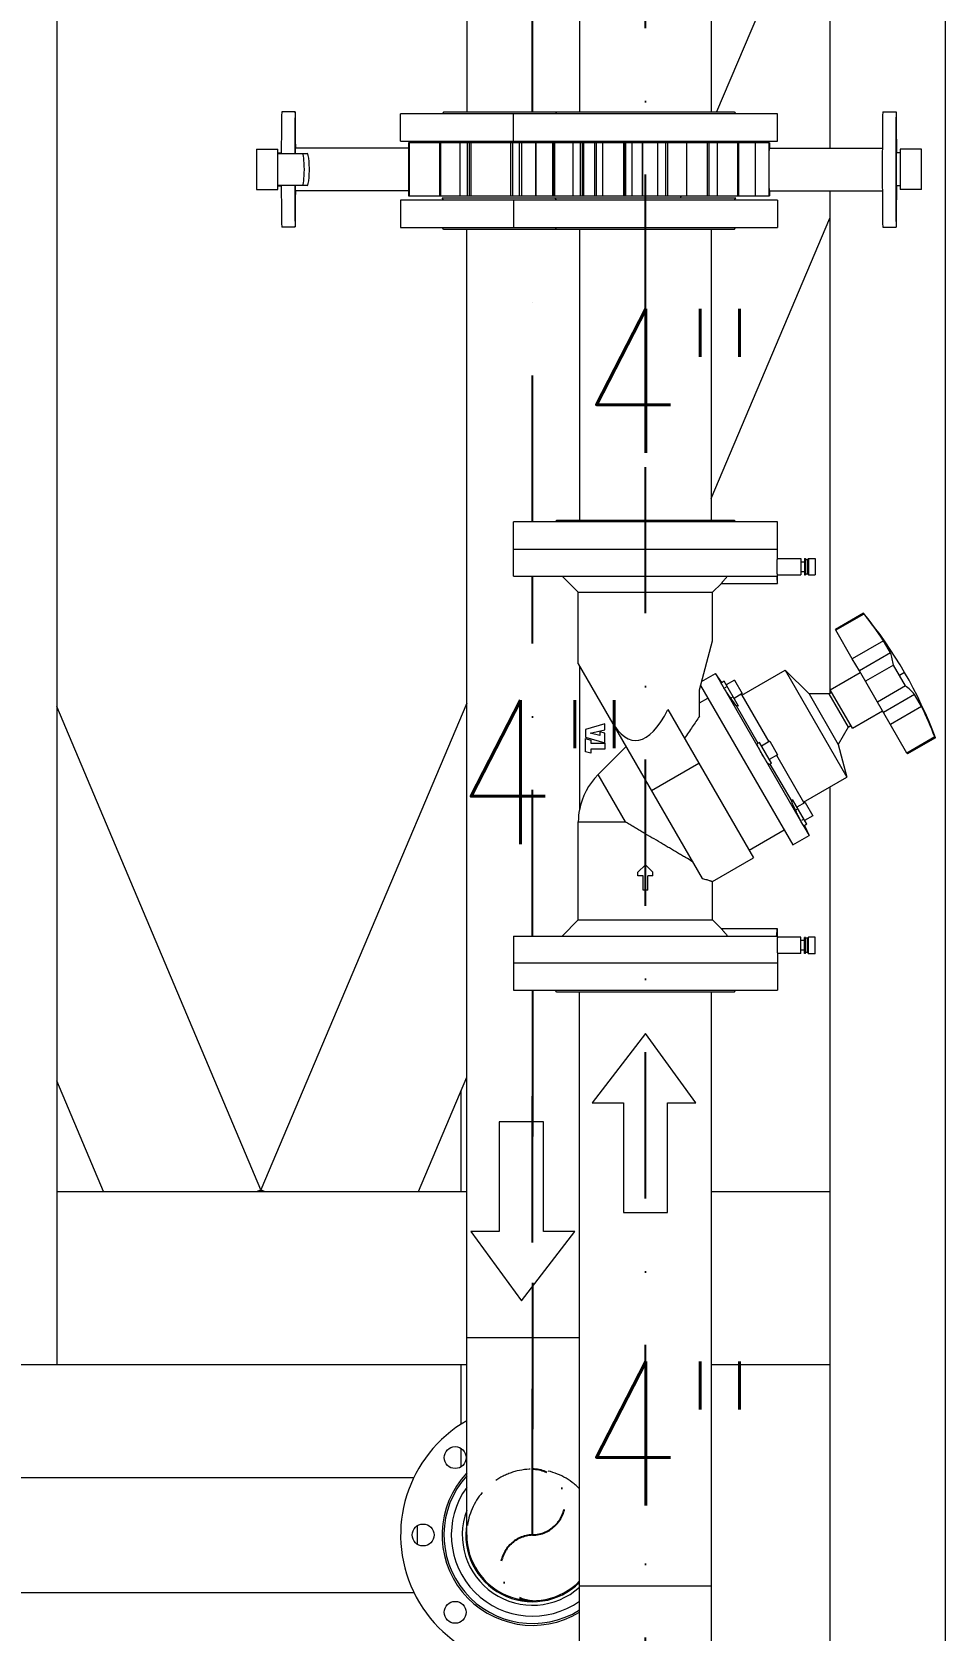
# Model space of a CAD drawing. Header units: millimetres. Extents: x -312439 to 477422, y -331570 to 212570.
# Drawn here: x 346166 to 346958, y 186792 to 188180 of the extents above; entities that cross this region are included whole.
import ezdxf

# ---------------------------------------------------------------- set-up
doc = ezdxf.new("R2010")
doc.units = ezdxf.units.MM
doc.linetypes.add('DASHDOT', pattern=[25.4, 12.7, -6.35, 0, -6.35])
doc.linetypes.add('HIDDEN', pattern=[9.525, 6.35, -3.175])
doc.layers.add('ARCONDTEXTO', color=4, linetype='Continuous')
doc.styles.add('ROMANS', font='romans.shx', dxfattribs={"height": 187.5})

msp = doc.modelspace()

# ---------------------------------------------------------------- linework, layer by layer
at = {"color": 3, "linetype": 'Continuous', "lineweight": 0, "extrusion": (0, 1, 0)}
for p, q in [((346187.409, 188409.804, 0), (346187.409, 187023.055, 0)), ((346858.383, 188409.804, 0), (346858.383, 188079.267, 0)), ((346958.383, 188329.921, 0), (346958.383, 186463.897, 0)), ((346832.927, 188283.09, 0), (346760.107, 188110.719, 0)), ((346858.383, 188042.171, 0), (346858.383, 187605.661, 0)), ((346755.533, 187774.844, 0), (346858.383, 188018.299, 0)), ((346364.656, 187174.654, 0), (346187.409, 187594.212, 0)), ((346543.233, 187597.36, 0), (346364.656, 187174.654, 0)), ((346858.383, 187524.41, 0), (346858.383, 186313.897, 0)), ((346228.012, 187173.055, 0), (346187.409, 187269.165, 0)), ((346501.301, 187173.055, 0), (346543.233, 187272.313, 0)), ((346538.512, 187173.055, 0), (346538.512, 187261.138, 0)), ((346187.409, 187173.055, 0), (346543.233, 187173.055, 0)), ((346360.873, 187173.055, 0), (346364.656, 187174.654, 0)), ((346364.656, 187173.568, 0), (346363.442, 187173.055, 0)), ((346364.656, 187174.654, 0), (346368.44, 187173.055, 0)), ((346365.87, 187173.055, 0), (346364.656, 187173.568, 0)), ((346755.533, 187173.055, 0), (346858.383, 187173.055, 0)), ((345820.121, 187023.055, 0), (346543.233, 187023.055, 0)), ((346538.512, 186971.242, 0), (346538.512, 187023.055, 0)), ((346755.533, 187023.055, 0), (346858.383, 187023.055, 0)), ((345820.121, 186924.897, 0), (346497.377, 186924.897, 0)), ((345820.121, 186824.897, 0), (346497.377, 186824.897, 0))]:
    msp.add_line(p, q, dxfattribs=at)
at = {"color": 6, "linetype": 'DASHDOT', "ltscale": 10}
for p, q in [((346698.383, 186658.897, 0), (346698.383, 188409.119, 0)), ((346600.383, 188110.719, 0), (346600.383, 188218.876, 0)), ((346600.383, 187754.661, 0), (346600.383, 188008.692, 0)), ((346600.383, 187394.959, 0), (346600.383, 187707.648, 0)), ((346600.383, 186874.897, 0), (346600.383, 187347.947, 0))]:
    msp.add_line(p, q, dxfattribs=at)
at = {"color": 5, "linetype": 'Continuous', "lineweight": 0, "extrusion": (0, 1, 0)}
for p, q in [((346755.533, 188409.119, 0), (346755.533, 188110.719, 0)), ((346641.233, 188278.062, 0), (346641.233, 188110.719, 0)), ((346543.226, 188218.876, 0), (346543.226, 188110.719, 0)), ((346394.389, 188110.719, 0), (346382.724, 188110.719, 0)), ((346812.883, 188109.119, 0), (346485.883, 188109.119, 0)), ((346485.883, 188085.319, 0), (346485.883, 188109.119, 0)), ((346523.483, 188110.719, 0), (346521.883, 188109.119, 0)), ((346523.483, 188110.719, 0), (346775.283, 188110.719, 0)), ((346583.883, 188085.319, 0), (346583.883, 188109.119, 0)), ((346621.483, 188110.719, 0), (346619.883, 188109.119, 0)), ((346775.283, 188110.719, 0), (346776.883, 188109.119, 0)), ((346812.883, 188085.319, 0), (346812.883, 188109.119, 0)), ((346904.377, 188110.719, 0), (346916.042, 188110.719, 0)), ((346360.689, 188078.219, 0), (346360.689, 188043.219, 0)), ((346360.689, 188078.219, 0), (346379.199, 188078.219, 0)), ((346379.199, 188043.219, 0), (346379.199, 188078.219, 0)), ((346492.779, 188079.267, 0), (346394.389, 188079.267, 0)), ((346485.883, 188085.319, 0), (346812.883, 188085.319, 0)), ((346492.779, 188083.719, 0), (346492.779, 188037.719, 0)), ((346805.987, 188083.719, 0), (346492.779, 188083.719, 0)), ((346493.414, 188083.719, 0), (346493.414, 188037.719, 0)), ((346519.614, 188083.719, 0), (346519.614, 188037.719, 0)), ((346520.598, 188083.719, 0), (346520.598, 188037.719, 0)), ((346523.483, 188085.319, 0), (346521.883, 188083.719, 0)), ((346537.199, 188083.719, 0), (346537.199, 188037.719, 0)), ((346543.742, 188083.719, 0), (346543.742, 188037.719, 0)), ((346545.294, 188083.719, 0), (346545.294, 188037.719, 0)), ((346546.695, 188083.719, 0), (346546.695, 188037.719, 0)), ((346581.233, 188083.719, 0), (346581.233, 188037.719, 0)), ((346582.91, 188083.719, 0), (346582.91, 188037.719, 0)), ((346588.644, 188083.719, 0), (346588.644, 188037.719, 0)), ((346590.779, 188083.719, 0), (346590.779, 188037.719, 0)), ((346603.023, 188083.719, 0), (346603.023, 188037.719, 0)), ((346603.232, 188083.719, 0), (346603.232, 188037.719, 0)), ((346603.307, 188083.719, 0), (346603.307, 188037.719, 0)), ((346617.614, 188083.719, 0), (346617.614, 188037.719, 0)), ((346617.856, 188083.719, 0), (346617.856, 188037.719, 0)), ((346618.598, 188083.719, 0), (346618.598, 188037.719, 0)), ((346619.533, 188083.719, 0), (346619.533, 188037.719, 0)), ((346621.483, 188085.319, 0), (346619.883, 188083.719, 0)), ((346635.199, 188083.719, 0), (346635.199, 188037.719, 0)), ((346641.742, 188083.719, 0), (346641.742, 188037.719, 0)), ((346643.309, 188083.719, 0), (346643.309, 188037.719, 0)), ((346644.695, 188083.719, 0), (346644.695, 188037.719, 0)), ((346654.071, 188083.719, 0), (346654.071, 188037.719, 0)), ((346655.457, 188083.719, 0), (346655.457, 188037.719, 0)), ((346661.093, 188083.719, 0), (346661.093, 188037.719, 0)), ((346679.233, 188083.719, 0), (346679.233, 188037.719, 0)), ((346680.168, 188083.719, 0), (346680.168, 188037.719, 0)), ((346680.91, 188083.719, 0), (346680.91, 188037.719, 0)), ((346681.153, 188083.719, 0), (346681.153, 188037.719, 0)), ((346686.644, 188083.719, 0), (346686.644, 188037.719, 0)), ((346695.534, 188083.719, 0), (346695.534, 188037.719, 0)), ((346695.743, 188083.719, 0), (346695.743, 188037.719, 0)), ((346708.766, 188083.719, 0), (346708.766, 188037.719, 0)), ((346715.856, 188083.719, 0), (346715.856, 188037.719, 0)), ((346717.533, 188083.719, 0), (346717.533, 188037.719, 0)), ((346717.565, 188083.719, 0), (346717.565, 188037.719, 0)), ((346733.971, 188083.719, 0), (346733.971, 188037.719, 0)), ((346752.071, 188083.719, 0), (346752.071, 188037.719, 0)), ((346753.457, 188083.719, 0), (346753.457, 188037.719, 0)), ((346753.472, 188083.719, 0), (346753.472, 188037.719, 0)), ((346753.492, 188083.719, 0), (346753.492, 188037.719, 0)), ((346760.745, 188083.719, 0), (346760.745, 188037.719, 0)), ((346775.283, 188085.319, 0), (346776.883, 188083.719, 0)), ((346778.168, 188083.719, 0), (346778.168, 188037.719, 0)), ((346778.203, 188083.719, 0), (346778.203, 188037.719, 0)), ((346779.153, 188083.719, 0), (346779.153, 188037.719, 0)), ((346793.459, 188083.719, 0), (346793.459, 188037.719, 0)), ((346793.743, 188083.719, 0), (346793.743, 188037.719, 0)), ((346805.352, 188083.719, 0), (346805.352, 188037.719, 0)), ((346805.67, 188079.267, 0), (346903.973, 188079.267, 0)), ((346805.987, 188083.719, 0), (346805.987, 188079.267, 0)), ((346919.567, 188078.219, 0), (346919.567, 188043.219, 0)), ((346938.078, 188078.219, 0), (346919.567, 188078.219, 0)), ((346938.078, 188043.219, 0), (346938.078, 188078.219, 0)), ((346379.199, 188075.045, 0), (346382.307, 188075.045, 0)), ((346379.199, 188074.719, 0), (346404.765, 188074.719, 0)), ((346916.042, 188075.045, 0), (346916.042, 188046.393, 0)), ((346919.567, 188075.045, 0), (346916.042, 188075.045, 0)), ((346360.689, 188043.219, 0), (346379.199, 188043.219, 0)), ((346404.765, 188046.719, 0), (346379.199, 188046.719, 0)), ((346379.199, 188046.393, 0), (346382.307, 188046.393, 0)), ((346492.779, 188042.171, 0), (346394.389, 188042.171, 0)), ((346492.779, 188037.719, 0), (346805.987, 188037.719, 0)), ((346729.268, 188037.719, 0), (346728.411, 188035.692, 0)), ((346805.67, 188042.171, 0), (346903.973, 188042.171, 0)), ((346805.987, 188042.171, 0), (346805.987, 188037.719, 0)), ((346919.567, 188046.393, 0), (346916.042, 188046.393, 0)), ((346938.078, 188043.219, 0), (346919.567, 188043.219, 0)), ((346812.883, 188034.092, 0), (346485.883, 188034.092, 0)), ((346485.883, 188034.092, 0), (346485.883, 188010.292, 0)), ((346776.883, 188035.692, 0), (346521.883, 188035.692, 0)), ((346523.483, 188034.092, 0), (346521.883, 188035.692, 0)), ((346583.883, 188034.092, 0), (346583.883, 188010.292, 0)), ((346621.483, 188034.092, 0), (346619.883, 188035.692, 0)), ((346775.283, 188034.092, 0), (346776.883, 188035.692, 0)), ((346812.883, 188034.092, 0), (346812.883, 188010.292, 0)), ((346394.389, 188010.719, 0), (346382.724, 188010.719, 0)), ((346485.883, 188010.292, 0), (346812.883, 188010.292, 0)), ((346523.483, 188008.692, 0), (346521.883, 188010.292, 0)), ((346775.283, 188008.692, 0), (346523.483, 188008.692, 0)), ((346543.233, 186874.897, 0), (346543.233, 188008.692, 0)), ((346621.483, 188008.692, 0), (346619.883, 188010.292, 0)), ((346641.233, 188008.692, 0), (346641.233, 187756.261, 0)), ((346755.533, 188008.692, 0), (346755.533, 187756.261, 0)), ((346775.283, 188008.692, 0), (346776.883, 188010.292, 0)), ((346904.377, 188010.719, 0), (346916.042, 188010.719, 0)), ((346583.883, 187707.648, 0), (346583.883, 187754.661, 0)), ((346812.883, 187754.661, 0), (346583.883, 187754.661, 0)), ((346621.483, 187756.261, 0), (346619.883, 187754.661, 0)), ((346621.483, 187756.261, 0), (346775.283, 187756.261, 0)), ((346775.283, 187756.261, 0), (346776.883, 187754.661, 0)), ((346812.883, 187722.898, 0), (346812.883, 187754.661, 0)), ((346583.883, 187730.861, 0), (346812.883, 187730.861, 0)), ((346812.883, 187722.898, 0), (346833.181, 187722.898, 0)), ((346833.181, 187722.898, 0), (346833.181, 187708.637, 0)), ((346833.181, 187719.931, 0), (346836.304, 187719.931, 0)), ((346836.304, 187722.794, 0), (346836.304, 187708.741, 0)), ((346836.304, 187722.794, 0), (346837.344, 187722.794, 0)), ((346837.344, 187722.794, 0), (346837.344, 187708.741, 0)), ((346837.344, 187722.013, 0), (346838.906, 187722.013, 0)), ((346838.906, 187722.013, 0), (346839.843, 187722.95, 0)), ((346838.906, 187722.013, 0), (346838.906, 187709.522, 0)), ((346839.843, 187722.95, 0), (346839.843, 187708.585, 0)), ((346839.843, 187722.95, 0), (346845.672, 187722.95, 0)), ((346845.672, 187722.95, 0), (346845.672, 187708.585, 0)), ((346583.883, 187707.648, 0), (346812.242, 187707.648, 0)), ((346640.092, 187693.596, 0), (346626.04, 187707.648, 0)), ((346812.883, 187708.637, 0), (346833.181, 187708.637, 0)), ((346812.883, 187701.195, 0), (346812.883, 187708.637, 0)), ((346833.181, 187711.604, 0), (346836.304, 187711.604, 0)), ((346836.304, 187708.741, 0), (346837.344, 187708.741, 0)), ((346837.344, 187709.522, 0), (346838.906, 187709.522, 0)), ((346838.906, 187709.522, 0), (346839.843, 187708.585, 0)), ((346839.843, 187708.585, 0), (346845.672, 187708.585, 0)), ((346640.092, 187631.449, 0), (346640.092, 187693.596, 0)), ((346640.092, 187693.596, 0), (346756.674, 187693.596, 0)), ((346756.674, 187693.596, 0), (346764.273, 187701.195, 0)), ((346756.674, 187651.505, 0), (346756.674, 187693.596, 0)), ((346764.273, 187701.195, 0), (346812.883, 187701.195, 0)), ((346887.53, 187675.374, 0), (346863.222, 187661.34, 0)), ((346887.966, 187674.617, 0), (346887.53, 187675.374, 0)), ((346887.966, 187674.617, 0), (346863.659, 187660.584, 0)), ((346745.224, 187608.773, 0), (346756.674, 187651.505, 0)), ((346863.659, 187660.584, 0), (346863.222, 187661.34, 0)), ((346877.934, 187635.858, 0), (346863.659, 187660.584, 0)), ((346905.015, 187651.493, 0), (346877.934, 187635.858, 0)), ((346911.13, 187640.902, 0), (346905.015, 187651.493, 0)), ((346884.049, 187625.267, 0), (346877.934, 187635.858, 0)), ((346911.13, 187640.902, 0), (346884.049, 187625.267, 0)), ((346640.092, 187631.449, 0), (346747.677, 187445.106, 0)), ((346641.133, 187629.646, 0), (346641.133, 187504.398, 0)), ((346747.15, 187615.961, 0), (346759.201, 187622.918, 0)), ((346759.201, 187622.918, 0), (346764.64, 187613.498, 0)), ((346764.661, 187615.121, 0), (346759.201, 187622.918, 0)), ((346781.956, 187604.325, 0), (346819.533, 187626.02, 0)), ((346840.335, 187605.217, 0), (346819.533, 187626.02, 0)), ((346819.533, 187626.02, 0), (346873.244, 187532.99, 0)), ((346858.679, 187608.837, 0), (346884.821, 187623.93, 0)), ((346925.24, 187553.922, 0), (346884.049, 187625.267, 0)), ((346913.552, 187630.301, 0), (346889.245, 187616.267, 0)), ((346923.961, 187612.272, 0), (346913.552, 187630.301, 0)), ((346923.296, 187623.907, 0), (346918.757, 187621.287, 0)), ((346745.224, 187586.061, 0), (346745.224, 187608.773, 0)), ((346746.262, 187612.646, 0), (346826.239, 187474.121, 0)), ((346766.647, 187616.267, 0), (346764.035, 187614.76, 0)), ((346764.64, 187613.498, 0), (346834.953, 187491.712, 0)), ((346779.078, 187594.736, 0), (346766.647, 187616.267, 0)), ((346769.249, 187611.76, 0), (346767.276, 187610.621, 0)), ((346775.68, 187617.276, 0), (346768.469, 187613.112, 0)), ((346775.68, 187617.276, 0), (346782.446, 187605.557, 0)), ((346857.614, 187605.217, 0), (346859.98, 187606.583, 0)), ((346877.936, 187575.483, 0), (346858.679, 187608.837, 0)), ((346923.961, 187612.272, 0), (346899.654, 187598.238, 0)), ((346745.224, 187597.421, 0), (346752.595, 187601.676, 0)), ((346774.454, 187602.746, 0), (346772.48, 187601.606, 0)), ((346782.446, 187605.557, 0), (346775.235, 187601.393, 0)), ((346777.138, 187595.124, 0), (346796.01, 187562.438, 0)), ((346781.956, 187604.325, 0), (346780.833, 187604.626, 0)), ((346781.956, 187604.325, 0), (346805.428, 187563.669, 0)), ((346840.335, 187605.217, 0), (346865.629, 187561.407, 0)), ((346857.614, 187605.217, 0), (346840.335, 187605.217, 0)), ((346857.614, 187605.217, 0), (346874.269, 187576.371, 0)), ((346931.931, 187604.874, 0), (346904.85, 187589.239, 0)), ((346938.045, 187594.283, 0), (346910.964, 187578.648, 0)), ((346938.045, 187594.283, 0), (346931.931, 187604.874, 0)), ((346662.992, 187579.408, 0), (346646.338, 187574.469, 0)), ((346662.992, 187574.151, 0), (346662.992, 187579.408, 0)), ((346717.867, 187591.669, 0), (346792.217, 187462.891, 0)), ((346877.936, 187575.483, 0), (346904.078, 187590.576, 0)), ((346646.338, 187574.469, 0), (346646.338, 187567.841, 0)), ((346646.338, 187567.841, 0), (346662.992, 187562.902, 0)), ((346646.338, 187555.123, 0), (346646.338, 187566.454, 0)), ((346646.338, 187566.454, 0), (346650.937, 187565.084, 0)), ((346650.465, 187571.158, 0), (346662.992, 187574.151, 0)), ((346658.694, 187569.212, 0), (346650.465, 187571.158, 0)), ((346650.937, 187565.084, 0), (346650.937, 187562.392, 0)), ((346658.694, 187572.462, 0), (346658.694, 187569.212, 0)), ((346662.992, 187571.158, 0), (346658.694, 187572.462, 0)), ((346662.992, 187562.902, 0), (346662.992, 187571.158, 0)), ((346874.269, 187576.371, 0), (346865.629, 187561.407, 0)), ((346874.269, 187576.371, 0), (346876.634, 187577.736, 0)), ((346949.547, 187567.956, 0), (346925.24, 187553.922, 0)), ((346949.984, 187567.2, 0), (346925.677, 187553.166, 0)), ((346949.984, 187567.2, 0), (346949.547, 187567.956, 0)), ((346650.937, 187553.774, 0), (346646.338, 187555.123, 0)), ((346650.937, 187562.392, 0), (346662.992, 187562.392, 0)), ((346650.937, 187557.431, 0), (346650.937, 187553.774, 0)), ((346662.992, 187557.431, 0), (346650.937, 187557.431, 0)), ((346662.992, 187562.392, 0), (346662.992, 187557.431, 0)), ((346797.296, 187563.181, 0), (346795.323, 187562.042, 0)), ((346807.706, 187545.152, 0), (346797.296, 187563.181, 0)), ((346806.33, 187564.19, 0), (346799.118, 187560.026, 0)), ((346813.096, 187552.471, 0), (346805.884, 187548.307, 0)), ((346806.33, 187564.19, 0), (346813.096, 187552.471, 0)), ((346812.194, 187551.95, 0), (346835.667, 187511.295, 0)), ((346865.629, 187561.407, 0), (346873.244, 187532.99, 0)), ((346925.677, 187553.166, 0), (346925.24, 187553.922, 0)), ((346703.673, 187521.324, 0), (346744.779, 187545.057, 0)), ((346807.706, 187545.152, 0), (346805.732, 187544.013, 0)), ((346806.419, 187544.409, 0), (346825.29, 187511.723, 0)), ((346680.962, 187494.054, 0), (346657.224, 187535.17, 0)), ((346835.667, 187511.295, 0), (346873.244, 187532.99, 0)), ((346838.355, 187492.066, 0), (346825.924, 187513.597, 0)), ((346836.979, 187511.103, 0), (346829.767, 187506.94, 0)), ((346835.667, 187511.295, 0), (346835.366, 187510.172, 0)), ((346836.979, 187511.103, 0), (346843.745, 187499.384, 0)), ((346830.548, 187505.587, 0), (346828.575, 187504.448, 0)), ((346835.753, 187496.573, 0), (346833.779, 187495.433, 0)), ((346843.745, 187499.384, 0), (346836.533, 187495.221, 0)), ((346640.092, 187409.012, 0), (346640.092, 187494.054, 0)), ((346640.092, 187494.054, 0), (346680.962, 187494.054, 0)), ((346788.314, 187469.652, 0), (346818.693, 187487.192, 0)), ((346826.239, 187474.121, 0), (346840.392, 187482.292, 0)), ((346834.953, 187491.712, 0), (346840.392, 187482.292, 0)), ((346838.355, 187492.066, 0), (346835.743, 187490.558, 0)), ((346836.369, 187490.919, 0), (346840.392, 187482.292, 0)), ((346691.879, 187450.457, 0), (346698.385, 187456.959, 0)), ((346698.385, 187456.959, 0), (346704.89, 187450.457, 0)), ((346756.674, 187442.371, 0), (346792.217, 187462.891, 0)), ((346691.879, 187447.168, 0), (346691.879, 187450.457, 0)), ((346696.437, 187447.168, 0), (346691.879, 187447.168, 0)), ((346696.437, 187434.722, 0), (346696.437, 187447.168, 0)), ((346704.89, 187447.168, 0), (346700.33, 187447.168, 0)), ((346700.33, 187434.722, 0), (346700.33, 187447.168, 0)), ((346704.89, 187447.168, 0), (346704.89, 187450.457, 0)), ((346756.674, 187409.012, 0), (346756.674, 187442.371, 0)), ((346700.33, 187434.722, 0), (346696.437, 187434.722, 0)), ((346640.092, 187409.012, 0), (346626.04, 187394.959, 0)), ((346640.092, 187409.012, 0), (346756.674, 187409.012, 0)), ((346756.674, 187409.012, 0), (346764.273, 187401.413, 0)), ((346812.883, 187401.413, 0), (346764.273, 187401.413, 0)), ((346812.883, 187393.971, 0), (346812.883, 187401.413, 0)), ((346583.883, 187394.959, 0), (346812.242, 187394.959, 0)), ((346583.883, 187394.959, 0), (346583.883, 187347.947, 0)), ((346833.181, 187393.971, 0), (346812.883, 187393.971, 0)), ((346833.181, 187379.71, 0), (346833.181, 187393.971, 0)), ((346836.304, 187391.004, 0), (346833.181, 187391.004, 0)), ((346836.304, 187379.814, 0), (346836.304, 187393.866, 0)), ((346837.344, 187393.866, 0), (346836.304, 187393.866, 0)), ((346837.344, 187379.814, 0), (346837.344, 187393.866, 0)), ((346838.906, 187393.086, 0), (346837.344, 187393.086, 0)), ((346838.906, 187393.086, 0), (346839.843, 187394.023, 0)), ((346838.906, 187380.595, 0), (346838.906, 187393.086, 0)), ((346839.843, 187379.658, 0), (346839.843, 187394.023, 0)), ((346845.672, 187394.023, 0), (346839.843, 187394.023, 0)), ((346845.672, 187379.658, 0), (346845.672, 187394.023, 0)), ((346583.883, 187371.747, 0), (346812.883, 187371.747, 0)), ((346833.181, 187379.71, 0), (346812.883, 187379.71, 0)), ((346812.883, 187379.71, 0), (346812.883, 187347.947, 0)), ((346836.304, 187382.677, 0), (346833.181, 187382.677, 0)), ((346837.344, 187379.814, 0), (346836.304, 187379.814, 0)), ((346838.906, 187380.595, 0), (346837.344, 187380.595, 0)), ((346838.906, 187380.595, 0), (346839.843, 187379.658, 0)), ((346845.672, 187379.658, 0), (346839.843, 187379.658, 0)), ((346583.883, 187347.947, 0), (346812.883, 187347.947, 0)), ((346621.483, 187346.347, 0), (346619.883, 187347.947, 0)), ((346775.283, 187346.347, 0), (346621.483, 187346.347, 0)), ((346641.233, 186658.897, 0), (346641.233, 187346.347, 0)), ((346755.533, 187346.347, 0), (346755.533, 186658.897, 0)), ((346775.283, 187346.347, 0), (346776.883, 187347.947, 0)), ((346543.233, 187046.347, 0), (346641.233, 187046.347, 0)), ((346538.512, 186934.191, 0), (346538.512, 186949.954, 0)), ((346500.383, 186866.819, 0), (346500.383, 186882.975, 0)), ((346755.533, 186830.347, 0), (346641.233, 186830.347, 0))]:
    msp.add_line(p, q, dxfattribs=at)
at = {"color": 6, "linetype": 'DASHDOT', "ltscale": 10, "extrusion": (0, 1, 0)}
msp.add_line((346600.382, 187347.947, 0), (346600.383, 186874.897, 0), dxfattribs=at)
at = {"color": 4, "linetype": 'Continuous', "lineweight": 0}
for p, q in [((346698.383, 187310.269, 0), (346652.083, 187250.192, 0)), ((346742.237, 187250.192, 0), (346698.383, 187310.269, 0)), ((346652.083, 187250.192, 0), (346679.206, 187250.192, 0)), ((346679.206, 187250.192, 0), (346679.206, 187154.872, 0)), ((346717.561, 187154.872, 0), (346717.561, 187250.192, 0)), ((346717.561, 187250.192, 0), (346742.237, 187250.192, 0)), ((346679.206, 187154.872, 0), (346717.561, 187154.872, 0))]:
    msp.add_line(p, q, dxfattribs=at)
at = {"color": 1, "linetype": 'Continuous', "lineweight": 0}
for p, q in [((346571.475, 187233.708, 0), (346571.475, 187138.388, 0)), ((346609.83, 187233.708, 0), (346571.475, 187233.708, 0)), ((346609.83, 187138.388, 0), (346609.83, 187233.708, 0)), ((346546.798, 187138.388, 0), (346590.652, 187078.31, 0)), ((346571.475, 187138.388, 0), (346546.798, 187138.388, 0)), ((346590.652, 187078.31, 0), (346636.952, 187138.388, 0)), ((346636.952, 187138.388, 0), (346609.83, 187138.388, 0))]:
    msp.add_line(p, q, dxfattribs=at)
at = {"color": 5, "linetype": 'Continuous', "lineweight": 0}
for centre in [(346533.208, 186942.072, 0), (346505.383, 186874.897, 0), (346533.208, 186807.722, 0)]:
    msp.add_circle(centre, 9.5, dxfattribs=at)
for centre, radius, start, end in [((346598.772, 187436.544, 0), 374.727, 20.405932, 39.594077), ((346698.383, 187494.054, 0), 58.177, 135.030075, 169.75839), ((346698.383, 187494.054, 0), 58.291, 169.155937, 180), ((346600.383, 186874.897, 0), 114.5, 119.942236, 290.901874), ((346600.383, 186874.897, 0), 78.5, 136.721117, 301.35789), ((346600.383, 186874.897, 0), 76.9, 138.002408, 302.087203), ((346600.383, 186874.897, 0), 70.507, 144.150764, 305.406755), ((346600.383, 186874.897, 0), 61, 159.534886, 312.041765), ((346600.383, 186874.897, 0), 58, 170.178792, 314.773845), ((346600.383, 186874.897, 0), 57.15, 180, 315.625635)]:
    msp.add_arc(centre, radius, start, end, dxfattribs=at)
at = {"color": 1, "linetype": 'HIDDEN', "lineweight": 0, "ltscale": 5}
msp.add_arc((346600.383, 186874.897, 0), 57.15, 44.374365, 180, dxfattribs=at)
at = {"color": 6, "linetype": 'DASHDOT', "ltscale": 3}
for centre, radius, start, end in [((346600.043, 186903.472, 0), 28.577, 270.681855, 89.318802), ((346601.257, 186846.322, 0), 28.588, 91.750856, 268.249144)]:
    msp.add_arc(centre, radius, start, end, dxfattribs=at)
at = {"color": 5, "linetype": 'Continuous', "lineweight": 0}
for centre, major_axis, ratio, start_param, end_param in [((346382.724, 188060.719, 0), (0, 50), 0.00871634, 0, 1.28700222), ((346394.389, 188060.719, 0), (0, -50), 0.00871634, 1.95084369, 4.42859487), ((346904.377, 188060.719, 0), (0, -50), 0.00871634, 3.14159265, 4.71238898), ((346916.042, 188060.719, 0), (0, 50), 0.00871634, 5.00298582, 7.85398163), ((346394.389, 188060.719, 0), (0, 18.548), 0.00871634, 0, 0.71546346), ((346805.67, 188060.719, 0), (0, -18.548), 0.00871634, 3.14159265, 4.71238898), ((346400.405, 188060.719, 0), (0, -14), 0.13557255, 0, 3.14159265), ((346404.765, 188060.719, 0), (0, 14), 0.13557255, 3.14159265, 6.28318531), ((346805.67, 188060.719, 0), (0, -18.548), 0.00871634, 4.71238898, 6.28318531), ((346904.377, 188060.719, 0), (0, -50), 0.00871634, 4.71238898, 6.28318531), ((346916.042, 188060.719, 0), (0, 50), 0.00871634, 1.57079633, 4.42179214), ((346382.724, 188060.719, 0), (0, 50), 0.00871634, 1.85459044, 3.14159265), ((346394.389, 188060.719, 0), (0, -50), 0.00871634, 4.99618309, 7.47393428), ((346394.389, 188060.719, 0), (0, 18.548), 0.00871634, 2.42612919, 3.14159265), ((346593.498, 187445.679, 0), (-323.422, -186.728), 0.93969262, 3.20569733, 3.28752786), ((346584.281, 187461.644, 0), (323.422, 186.728), 0.34202014, 6.1372501, 6.21908063), ((346613.264, 187411.444, 0), (-323.422, -186.728), 0.34202014, 3.20569733, 3.28752786), ((346604.047, 187427.408, 0), (-323.422, -186.728), 0.93969262, 2.99565744, 3.07748797), ((346698.383, 187794.781, 0), (9.104, 229.907), 0.25042958, 2.7639884, 3.63922603)]:
    msp.add_ellipse(centre, major_axis=major_axis, ratio=ratio, start_param=start_param, end_param=end_param, dxfattribs=at)
for points, knots in [([(346812.883, 187708.637, 0), (346812.883, 187708.637, 0), (346812.88, 187708.684, 0), (346812.872, 187708.82, 0), (346812.868, 187708.876, 0), (346812.86, 187709.012, 0), (346812.856, 187709.091, 0), (346812.84, 187709.36, 0), (346812.828, 187709.579, 0), (346812.801, 187710.097, 0), (346812.786, 187710.398, 0), (346812.757, 187711.056, 0), (346812.743, 187711.415, 0), (346812.723, 187711.999, 0), (346812.716, 187712.202, 0), (346812.704, 187712.613, 0), (346812.693, 187713.034, 0), (346812.684, 187713.471, 0), (346812.676, 187713.918, 0), (346812.672, 187714.147, 0), (346812.664, 187714.837, 0), (346812.661, 187715.3, 0), (346812.661, 187716.23, 0), (346812.664, 187716.703, 0), (346812.675, 187717.617, 0), (346812.683, 187718.062, 0), (346812.699, 187718.709, 0), (346812.704, 187718.923, 0), (346812.716, 187719.336, 0), (346812.723, 187719.536, 0), (346812.743, 187720.115, 0), (346812.757, 187720.475, 0), (346812.787, 187721.141, 0), (346812.801, 187721.437, 0), (346812.821, 187721.824, 0), (346812.828, 187721.944, 0), (346812.84, 187722.164, 0), (346812.845, 187722.266, 0), (346812.861, 187722.534, 0), (346812.869, 187722.669, 0), (346812.88, 187722.851, 0), (346812.883, 187722.898, 0), (346812.883, 187722.898, 0)], [0, 0, 0, 0, 0.0013388378, 0.0013388378, 0.0020082567, 0.0020082567, 0.0026776756, 0.0026776756, 0.0040165134, 0.0040165134, 0.0053553513, 0.0053553513, 0.0066941891, 0.0066941891, 0.007363608, 0.007363608, 0.0080330269, 0.0087024458, 0.0087024458, 0.0093718647, 0.0093718647, 0.0107107025, 0.0107107025, 0.0120495403, 0.0120495403, 0.0133883781, 0.0133883781, 0.014057797, 0.014057797, 0.014727216, 0.014727216, 0.0160660538, 0.0160660538, 0.0174048916, 0.0174048916, 0.0180743105, 0.0180743105, 0.0187437294, 0.0187437294, 0.0200825672, 0.0200825672, 0.021421405, 0.021421405, 0.021421405, 0.021421405]), ([(346764.273, 187701.195, 0), (346764.273, 187701.195, 0), (346764.306, 187701.238, 0), (346764.405, 187701.365, 0), (346764.447, 187701.418, 0), (346764.547, 187701.545, 0), (346764.605, 187701.619, 0), (346764.802, 187701.869, 0), (346764.963, 187702.072, 0), (346765.248, 187702.427, 0), (346765.35, 187702.554, 0), (346765.569, 187702.825, 0), (346765.686, 187702.968, 0), (346766.052, 187703.416, 0), (346766.32, 187703.74, 0), (346766.898, 187704.431, 0), (346767.211, 187704.8, 0), (346768.202, 187705.956, 0), (346768.926, 187706.782, 0), (346769.707, 187707.648, 0)], [0.0148669179, 0.0148669179, 0.0148669179, 0.0148669179, 0.0167201332, 0.0167201332, 0.0176467408, 0.0176467408, 0.0185733484, 0.0185733484, 0.0204265637, 0.0204265637, 0.0213531713, 0.0213531713, 0.0222797789, 0.0222797789, 0.0241329942, 0.0241329942, 0.0259862094, 0.0259862094, 0.0296926399, 0.0296926399, 0.0296926399, 0.0296926399]), ([(346812.242, 187707.648, 0), (346812.313, 187706.651, 0), (346812.39, 187705.756, 0), (346812.484, 187704.761, 0), (346812.503, 187704.568, 0), (346812.54, 187704.195, 0), (346812.558, 187704.015, 0), (346812.612, 187703.499, 0), (346812.646, 187703.189, 0), (346812.709, 187702.631, 0), (346812.738, 187702.384, 0), (346812.789, 187701.956, 0), (346812.811, 187701.774, 0), (346812.864, 187701.34, 0), (346812.883, 187701.195, 0), (346812.883, 187701.195, 0)], [0, 0, 0, 0, 0.0034182904, 0.0034182904, 0.004272863, 0.004272863, 0.0051274356, 0.0051274356, 0.0068365808, 0.0068365808, 0.0085457261, 0.0085457261, 0.0102548713, 0.0102548713, 0.0136731617, 0.0136731617, 0.0136731617, 0.0136731617]), ([(346764.64, 187613.498, 0), (346764.555, 187613.646, 0), (346764.477, 187613.783, 0), (346764.34, 187614.03, 0), (346764.281, 187614.14, 0), (346764.131, 187614.431, 0), (346764.067, 187614.572, 0), (346764.022, 187614.718, 0), (346764.02, 187614.751, 0), (346764.035, 187614.76, 0)], [0.01624722761, 0.01624722761, 0.01624722761, 0.01624722761, 0.01722496292, 0.01722496292, 0.01820269822, 0.01820269822, 0.02015816883, 0.02015816883, 0.02145467472, 0.02145467472, 0.02145467472, 0.02145467472]), ([(346772.48, 187601.606, 0), (346772.135, 187602.088, 0), (346771.776, 187602.593, 0), (346771.221, 187603.386, 0), (346771.032, 187603.658, 0), (346770.651, 187604.209, 0), (346770.461, 187604.486, 0), (346769.889, 187605.321, 0), (346769.508, 187605.884, 0), (346768.936, 187606.737, 0), (346768.746, 187607.022, 0), (346768.373, 187607.584, 0), (346768.007, 187608.139, 0), (346767.652, 187608.681, 0), (346767.304, 187609.217, 0), (346767.132, 187609.483, 0), (346766.632, 187610.26, 0), (346766.322, 187610.747, 0), (346765.891, 187611.433, 0), (346765.753, 187611.655, 0), (346765.489, 187612.081, 0), (346765.364, 187612.286, 0), (346765.013, 187612.862, 0), (346764.811, 187613.202, 0), (346764.64, 187613.498, 0)], [0.00058138, 0.00058138, 0.00058138, 0.00058138, 0.002539611, 0.002539611, 0.0035187265, 0.0035187265, 0.0044978419, 0.0044978419, 0.0064560729, 0.0064560729, 0.0074351884, 0.0074351884, 0.0084143038, 0.0093934193, 0.0093934193, 0.0103725348, 0.0103725348, 0.0123307657, 0.0123307657, 0.0133098812, 0.0133098812, 0.0142889967, 0.0142889967, 0.0162472276, 0.0162472276, 0.0162472276, 0.0162472276]), ([(346745.224, 187586.061, 0), (346744.246, 187584.556, 0), (346743.24, 187583.017, 0), (346741.178, 187579.885, 0), (346740.121, 187578.292, 0), (346736.877, 187573.446, 0), (346734.617, 187570.127, 0), (346732.253, 187566.753, 0)], [0.0222342018, 0.0222342018, 0.0222342018, 0.0222342018, 0.0285809869, 0.0285809869, 0.0349277719, 0.0349277719, 0.047621342, 0.047621342, 0.047621342, 0.047621342]), ([(346799.797, 187552.605, 0), (346799.627, 187552.899, 0), (346799.458, 187553.195, 0), (346799.121, 187553.789, 0), (346798.954, 187554.086, 0), (346798.466, 187554.961, 0), (346798.154, 187555.531, 0), (346797.708, 187556.365, 0), (346797.561, 187556.641, 0), (346797.281, 187557.176, 0), (346797.147, 187557.435, 0), (346796.763, 187558.19, 0), (346796.529, 187558.661, 0), (346796.11, 187559.54, 0), (346795.931, 187559.934, 0), (346795.708, 187560.457, 0), (346795.641, 187560.62, 0), (346795.522, 187560.923, 0), (346795.471, 187561.063, 0), (346795.343, 187561.44, 0), (346795.291, 187561.637, 0), (346795.255, 187561.923, 0), (346795.272, 187562.012, 0), (346795.323, 187562.042, 0)], [0.0156622181, 0.0156622181, 0.0156622181, 0.0156622181, 0.0166401895, 0.0166401895, 0.0176181608, 0.0176181608, 0.0195741034, 0.0195741034, 0.0205520747, 0.0205520747, 0.021530046, 0.021530046, 0.0234859886, 0.0234859886, 0.0254419312, 0.0254419312, 0.0264199025, 0.0264199025, 0.0273978738, 0.0273978738, 0.0293538164, 0.0293538164, 0.031309759, 0.031309759, 0.031309759, 0.031309759]), ([(346805.732, 187544.013, 0), (346805.681, 187543.983, 0), (346805.597, 187544.012, 0), (346805.426, 187544.142, 0), (346805.361, 187544.199, 0), (346805.215, 187544.343, 0), (346805.134, 187544.43, 0), (346804.871, 187544.73, 0), (346804.669, 187544.982, 0), (346804.213, 187545.59, 0), (346803.957, 187545.949, 0), (346803.411, 187546.743, 0), (346803.12, 187547.18, 0), (346802.654, 187547.897, 0), (346802.494, 187548.146, 0), (346802.172, 187548.655, 0), (346801.845, 187549.176, 0), (346801.51, 187549.721, 0), (346801.171, 187550.279, 0), (346800.998, 187550.565, 0), (346800.479, 187551.432, 0), (346800.137, 187552.016, 0), (346799.797, 187552.605, 0)], [0.0000001979, 0.0000001979, 0.0000001979, 0.0000001979, 0.0019579504, 0.0019579504, 0.0029368267, 0.0029368267, 0.003915703, 0.003915703, 0.0058734555, 0.0058734555, 0.007831208, 0.007831208, 0.0097889606, 0.0097889606, 0.0107678368, 0.0107678368, 0.0117467131, 0.0127255894, 0.0127255894, 0.0137044656, 0.0137044656, 0.0156622181, 0.0156622181, 0.0156622181, 0.0156622181]), ([(346834.953, 187491.712, 0), (346834.868, 187491.859, 0), (346834.777, 187492.02, 0), (346834.582, 187492.369, 0), (346834.478, 187492.556, 0), (346834.154, 187493.148, 0), (346833.919, 187493.585, 0), (346833.539, 187494.303, 0), (346833.407, 187494.555, 0), (346833.138, 187495.071, 0), (346833.001, 187495.336, 0), (346832.582, 187496.149, 0), (346832.293, 187496.716, 0), (346831.696, 187497.904, 0), (346831.397, 187498.507, 0), (346830.948, 187499.419, 0), (346830.799, 187499.725, 0), (346830.5, 187500.34, 0), (346830.351, 187500.65, 0), (346829.911, 187501.567, 0), (346829.628, 187502.164, 0), (346829.083, 187503.333, 0), (346828.819, 187503.908, 0), (346828.575, 187504.448, 0)], [0.0156624186, 0.0156624186, 0.0156624186, 0.0156624186, 0.0166406399, 0.0166406399, 0.0176188611, 0.0176188611, 0.0195753035, 0.0195753035, 0.0205535247, 0.0205535247, 0.021531746, 0.021531746, 0.0234881884, 0.0234881884, 0.0254446308, 0.0254446308, 0.0264228521, 0.0264228521, 0.0274010733, 0.0274010733, 0.0293575157, 0.0293575157, 0.0313139582, 0.0313139582, 0.0313139582, 0.0313139582]), ([(346739.323, 187459.576, 0), (346737.367, 187460.732, 0), (346735.293, 187461.957, 0), (346732.007, 187463.898, 0), (346730.892, 187464.557, 0), (346728.63, 187465.893, 0), (346727.482, 187466.571, 0), (346723.992, 187468.634, 0), (346721.6, 187470.046, 0), (346718.533, 187471.858, 0), (346717.916, 187472.223, 0), (346716.673, 187472.957, 0), (346716.047, 187473.327, 0), (346714.165, 187474.439, 0), (346712.906, 187475.183, 0), (346709.116, 187477.422, 0), (346706.573, 187478.924, 0), (346701.456, 187481.947, 0), (346698.882, 187483.468, 0), (346695.644, 187485.381, 0), (346694.994, 187485.764, 0), (346693.699, 187486.529, 0), (346693.053, 187486.911, 0), (346691.12, 187488.053, 0), (346689.836, 187488.811, 0), (346687.281, 187490.321, 0), (346686.009, 187491.073, 0), (346684.11, 187492.195, 0), (346683.478, 187492.568, 0), (346682.533, 187493.126, 0), (346682.061, 187493.405, 0), (346681.589, 187493.683, 0), (346681.275, 187493.869, 0), (346681.117, 187493.963, 0), (346680.962, 187494.054, 0)], [0.0119588571, 0.0119588571, 0.0119588571, 0.0119588571, 0.0205430368, 0.0205430368, 0.0248351266, 0.0248351266, 0.0291272165, 0.0291272165, 0.0377113962, 0.0377113962, 0.0398574411, 0.0398574411, 0.042003486, 0.042003486, 0.0462955759, 0.0462955759, 0.0548797556, 0.0548797556, 0.0634639353, 0.0634639353, 0.0656099802, 0.0656099802, 0.0677560251, 0.0677560251, 0.072048115, 0.072048115, 0.0763402048, 0.0763402048, 0.0784862497, 0.0784862497, 0.0795592722, 0.0800957834, 0.0800957834, 0.0806322947, 0.0806322947, 0.0806322947, 0.0806322947]), ([(346835.743, 187490.558, 0), (346835.74, 187490.556, 0), (346835.735, 187490.555, 0), (346835.713, 187490.56, 0), (346835.666, 187490.596, 0), (346835.59, 187490.693, 0), (346835.5, 187490.819, 0), (346835.447, 187490.897, 0), (346835.268, 187491.176, 0), (346835.123, 187491.417, 0), (346834.953, 187491.712, 0)], [0.01044594522, 0.01044594522, 0.01044594522, 0.01044594522, 0.01076803651, 0.01076803651, 0.01174691294, 0.01272578937, 0.01272578937, 0.01370466579, 0.01370466579, 0.01566241864, 0.01566241864, 0.01566241864, 0.01566241864]), ([(346747.677, 187445.106, 0), (346749.142, 187444.708, 0), (346750.429, 187444.334, 0), (346752.657, 187443.664, 0), (346753.6, 187443.369, 0), (346754.556, 187443.063, 0), (346754.736, 187443.006, 0), (346755.073, 187442.897, 0), (346755.231, 187442.846, 0), (346755.665, 187442.704, 0), (346755.905, 187442.625, 0), (346756.482, 187442.435, 0), (346756.674, 187442.371, 0), (346756.674, 187442.371, 0)], [0, 0, 0, 0, 0.0078859085, 0.0078859085, 0.0157718169, 0.0157718169, 0.017743294, 0.017743294, 0.0197147711, 0.0197147711, 0.0236577254, 0.0236577254, 0.0315436338, 0.0315436338, 0.0315436338, 0.0315436338]), ([(346764.273, 187401.413, 0), (346764.273, 187401.413, 0), (346764.306, 187401.37, 0), (346764.405, 187401.243, 0), (346764.447, 187401.19, 0), (346764.547, 187401.063, 0), (346764.605, 187400.989, 0), (346764.802, 187400.739, 0), (346764.963, 187400.536, 0), (346765.248, 187400.181, 0), (346765.35, 187400.054, 0), (346765.569, 187399.783, 0), (346765.686, 187399.64, 0), (346766.052, 187399.192, 0), (346766.32, 187398.868, 0), (346766.898, 187398.177, 0), (346767.211, 187397.807, 0), (346768.202, 187396.652, 0), (346768.926, 187395.826, 0), (346769.707, 187394.959, 0)], [0.0148669179, 0.0148669179, 0.0148669179, 0.0148669179, 0.0167201332, 0.0167201332, 0.0176467408, 0.0176467408, 0.0185733484, 0.0185733484, 0.0204265637, 0.0204265637, 0.0213531713, 0.0213531713, 0.0222797789, 0.0222797789, 0.0241329942, 0.0241329942, 0.0259862094, 0.0259862094, 0.0296926399, 0.0296926399, 0.0296926399, 0.0296926399]), ([(346812.242, 187394.959, 0), (346812.313, 187395.957, 0), (346812.39, 187396.852, 0), (346812.484, 187397.847, 0), (346812.503, 187398.04, 0), (346812.54, 187398.413, 0), (346812.558, 187398.593, 0), (346812.612, 187399.109, 0), (346812.646, 187399.419, 0), (346812.709, 187399.977, 0), (346812.738, 187400.223, 0), (346812.789, 187400.652, 0), (346812.811, 187400.834, 0), (346812.864, 187401.268, 0), (346812.883, 187401.413, 0), (346812.883, 187401.413, 0)], [0, 0, 0, 0, 0.0034182904, 0.0034182904, 0.004272863, 0.004272863, 0.0051274356, 0.0051274356, 0.0068365808, 0.0068365808, 0.0085457261, 0.0085457261, 0.0102548713, 0.0102548713, 0.0136731617, 0.0136731617, 0.0136731617, 0.0136731617]), ([(346812.883, 187393.971, 0), (346812.883, 187393.971, 0), (346812.88, 187393.924, 0), (346812.872, 187393.788, 0), (346812.868, 187393.732, 0), (346812.86, 187393.596, 0), (346812.856, 187393.516, 0), (346812.84, 187393.248, 0), (346812.828, 187393.029, 0), (346812.801, 187392.511, 0), (346812.786, 187392.21, 0), (346812.757, 187391.552, 0), (346812.743, 187391.193, 0), (346812.723, 187390.609, 0), (346812.716, 187390.406, 0), (346812.704, 187389.995, 0), (346812.693, 187389.574, 0), (346812.684, 187389.137, 0), (346812.676, 187388.69, 0), (346812.672, 187388.461, 0), (346812.664, 187387.771, 0), (346812.661, 187387.308, 0), (346812.661, 187386.378, 0), (346812.664, 187385.905, 0), (346812.675, 187384.991, 0), (346812.683, 187384.546, 0), (346812.699, 187383.898, 0), (346812.704, 187383.685, 0), (346812.716, 187383.272, 0), (346812.723, 187383.072, 0), (346812.743, 187382.493, 0), (346812.757, 187382.132, 0), (346812.787, 187381.467, 0), (346812.801, 187381.171, 0), (346812.821, 187380.784, 0), (346812.828, 187380.664, 0), (346812.84, 187380.443, 0), (346812.845, 187380.342, 0), (346812.861, 187380.074, 0), (346812.869, 187379.939, 0), (346812.88, 187379.757, 0), (346812.883, 187379.71, 0), (346812.883, 187379.71, 0)], [0, 0, 0, 0, 0.0013388378, 0.0013388378, 0.0020082567, 0.0020082567, 0.0026776756, 0.0026776756, 0.0040165134, 0.0040165134, 0.0053553513, 0.0053553513, 0.0066941891, 0.0066941891, 0.007363608, 0.007363608, 0.0080330269, 0.0087024458, 0.0087024458, 0.0093718647, 0.0093718647, 0.0107107025, 0.0107107025, 0.0120495403, 0.0120495403, 0.0133883781, 0.0133883781, 0.014057797, 0.014057797, 0.014727216, 0.014727216, 0.0160660538, 0.0160660538, 0.0174048916, 0.0174048916, 0.0180743105, 0.0180743105, 0.0187437294, 0.0187437294, 0.0200825672, 0.0200825672, 0.021421405, 0.021421405, 0.021421405, 0.021421405])]:
    msp.add_open_spline(points, degree=3, knots=knots, dxfattribs=at)
for points in [[(346777.138, 187595.124, 0), (346775.586, 187597.285, 0), (346774.033, 187599.446, 0), (346772.48, 187601.606, 0)], [(346779.078, 187594.736, 0), (346778.432, 187594.865, 0), (346777.785, 187594.995, 0), (346777.138, 187595.124, 0)], [(346657.224, 187535.17, 0), (346665.347, 187543.301, 0), (346673.471, 187551.432, 0), (346681.595, 187559.563, 0)], [(346825.29, 187511.723, 0), (346825.501, 187512.348, 0), (346825.713, 187512.972, 0), (346825.924, 187513.597, 0)], [(346828.575, 187504.448, 0), (346827.48, 187506.873, 0), (346826.385, 187509.298, 0), (346825.29, 187511.723, 0)]]:
    msp.add_open_spline(points, degree=3, dxfattribs=at)

# ---------------------------------------------------------------- texts
at = {"layer": 'ARCONDTEXTO', "linetype": 'Continuous', "lineweight": -3, "style": 'ROMANS', "width": 0.8}
for p in [(346642.938, 187814.755, 0), (346534.176, 187474.754, 0), (346642.938, 186900.565, 0)]:
    msp.add_text('4"', height=125, dxfattribs=at).set_placement(p)

doc.saveas('drawing.dxf')
